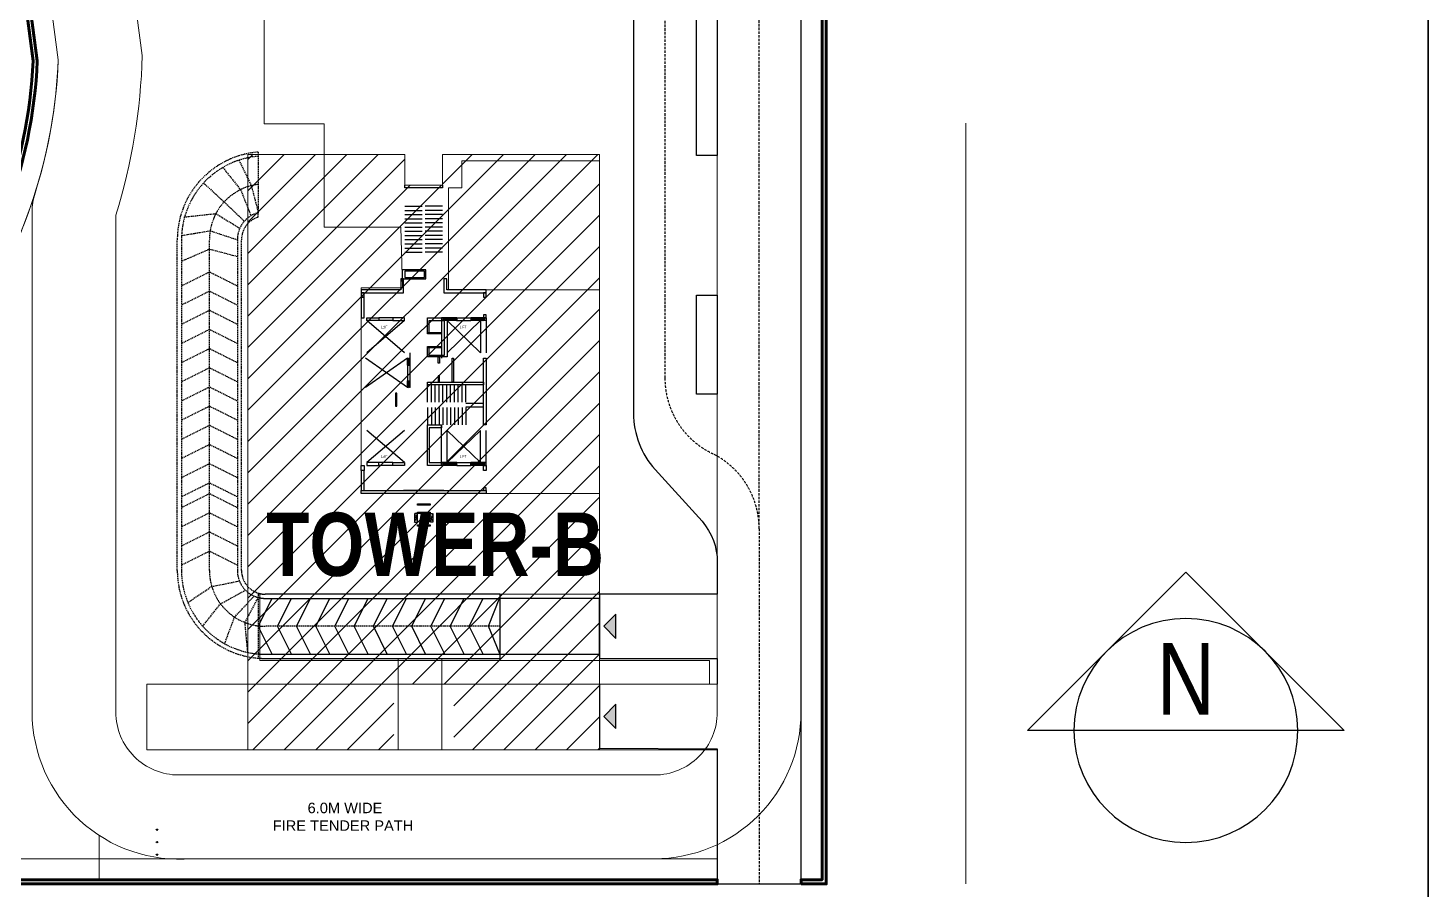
# Model space of a CAD drawing. Header units: millimetres. Extents: x 2061841 to 105821645, y -77612 to 48520811.
# Drawn here: x 2826937 to 2832622, y 34782 to 38278 of the extents above; entities that cross this region are included whole.
import ezdxf
from ezdxf.enums import TextEntityAlignment as Align

# ---------------------------------------------------------------- set-up
doc = ezdxf.new("R2010")
doc.units = ezdxf.units.MM
doc.header["$LTSCALE"] = 10
doc.header["$MEASUREMENT"] = 0
doc.linetypes.add('DASHED', pattern=[0.75, 0.5, -0.25])
doc.linetypes.add('HIDDEN', pattern=[0.375, 0.25, -0.125])
for name, color, linetype in [('A-Parking Bays', 253, 'Continuous'), ('BORDER', 5, 'Continuous'), ('SANCTION-A1 594X841$0$A1_Title Block_A-TITLE', 3, 'Continuous')]:
    doc.layers.add(name, color=color, linetype=linetype)
doc.layers.add('A-Site', color=253, linetype='Continuous', lineweight=9)
doc.layers.add('Layer1', color=253, linetype='Continuous', lineweight=5)
doc.styles.add('1035_Tower Layout$0$WD-50', font='ARIALN.TTF', dxfattribs={"height": 150})
doc.styles.add('SANCTION-A1 594X841$0$A1_Title Block$0$A1_Title Block$0$MAS-TXTL', font='arialbd.ttf')
doc.styles.add('SANCTION-A1 594X841$0$Arial', font='arial.ttf')
doc.styles.add('SANCTION-A1 594X841$0$Standard', font='arial.ttf')
doc.styles.add('WD-500', font='arial.ttf', dxfattribs={"height": 750})

# ---------------------------------------------------------------- blocks, each defined once
blk = doc.blocks.new('SANCTION-A1 594X841$0$dtl-id-e')
at = {"color": 4, "linetype": 'Continuous'}
blk.add_lwpolyline([(0, 6.5), (0, 9.192), (9.192, 0), (0, -9.192), (0, -6.5)], dxfattribs=at)
blk = doc.blocks.new('SANCTION-A1 594X841$0$dtl-id')
at = {"color": 4, "linetype": 'Continuous'}
blk.add_line((-6.5, 0), (6.5, 0), dxfattribs=at)
blk.add_circle((0, 0), 6.5, dxfattribs=at)
at = {"color": 2, "style": 'SANCTION-A1 594X841$0$Standard', "width": 0.8}
blk.add_attdef('99', text='', height=3, dxfattribs=at).set_placement((0, 3.043), align=Align.MIDDLE_CENTER)
at = {"color": 3, "style": 'SANCTION-A1 594X841$0$Standard', "width": 0.8}
blk.add_attdef('A-100', text='', height=2, dxfattribs=at).set_placement((0, -2.483), align=Align.MIDDLE_CENTER)
blk = doc.blocks.new('A$C8e09e99a')
at = {"layer": 'A-Parking Bays', "ltscale": 125, "transparency": 33554483}
h = blk.add_hatch(color=256, dxfattribs=at)
h.dxf.hatch_style = 1
h.paths.add_polyline_path([(-1726, 1733), (1726, 1733), (0, 0)])
at = {"layer": 'A-Parking Bays', "ltscale": 125, "transparency": 33554534}
blk.add_lwpolyline([(-1726, 1733), (1726, 1733), (0, 0), (-1726, 1733)], dxfattribs=at)

msp = doc.modelspace()

# ---------------------------------------------------------------- hatches: boundary and pattern name
h = msp.add_hatch()
h.set_pattern_fill('ANSI37', color=253, scale=0.8505, angle=270)
h.set_pattern_definition([(315, (2812186.72, 58141.1766), (1.90942696, 1.90942696), []), (45, (2812186.72, 58141.1766), (-1.90942696, 1.90942696), [])])
h.paths.add_polyline_path([(2828791.9, 37101.2), (2828791.9, 37089.9), (2828735.2, 37089.9), (2828735.2, 37101.2), (2828791.9, 37101.2)])
h.paths.add_polyline_path([(2828678.5, 37101.2), (2828678.5, 37089.9), (2828621.8, 37089.9), (2828621.8, 37101.2), (2828678.5, 37101.2)])
h = msp.add_hatch()
h.set_pattern_fill('ANSI37', color=253, scale=0.8505)
h.set_pattern_definition([(45, (2594824.7612, 76661.5887), (-1.909426958, 1.909426958), []), (135, (2594824.7612, 76661.5887), (-1.909426958, -1.909426958), [])])
h.paths.add_polyline_path([(2828488.8, 36908.4), (2828477.5, 36908.4), (2828477.5, 36936.8), (2828488.8, 36936.8)])
h.paths.add_polyline_path([(2828488.8, 36817.7), (2828477.5, 36817.7), (2828477.5, 36846), (2828488.8, 36846)])
h = msp.add_hatch()
h.set_pattern_fill('ANSI37', color=253, scale=0.8505)
h.set_pattern_definition([(45, (2854164.1402, 41918.2868), (-1.90942696, 1.90942696), []), (135, (2854164.1402, 41918.2868), (-1.90942696, -1.90942696), [])])
h.paths.add_polyline_path([(2828791.9, 36501.7), (2828791.9, 36513.1), (2828735.2, 36513.1), (2828735.2, 36501.7), (2828791.9, 36501.7)])
h.paths.add_polyline_path([(2828678.5, 36501.7), (2828678.5, 36513.1), (2828621.8, 36513.1), (2828621.8, 36501.7), (2828678.5, 36501.7)])
at = {"layer": 'Layer1'}
h = msp.add_hatch(dxfattribs=at)
h.set_pattern_fill('ANSI31', color=6, scale=28.35)
h.set_pattern_definition([(45, (2622847.32, 77677.71), (-63.647565, 63.647565), [])])
h.paths.add_polyline_path([(2828467.4, 37639.9), (2828467.4, 37764.7), (2827829.9, 37764.7), (2827829.9, 35346.6), (2828422.4, 35346.6), (2828422.4, 35613.1), (2828665.9, 35613.1), (2828665.9, 35346.6), (2829258.2, 35346.6), (2829258.2, 37764.7), (2828620.5, 37764.7), (2828620.5, 37639.9)])

# ---------------------------------------------------------------- linework, layer by layer
at = {"color": 253, "linetype": 'DASHED', "ltscale": 2}
for p, q in [((2829906, 36244.8, 0), (2829906, 40164.1, 0)), ((2829523.3, 39552.2, 0), (2829523.3, 36856.7, 0)), ((2829906, 36244.8, 0), (2829906, 34802.3))]:
    msp.add_line(p, q, dxfattribs=at)
at = {"color": 253, "lineweight": 20}
msp.add_line((2830745.2, 34802.3), (2830745.2, 37892.5), dxfattribs=at)
at = {"color": 253, "linetype": 'DASHED'}
for p, q in [((2827872.2, 37757.5), (2827872.2, 37528.3)), ((2827872.2, 35983.1, 0), (2827872.2, 35720.8))]:
    msp.add_line(p, q, dxfattribs=at)
at = {"color": 253}
for p, q in [((2828467.4, 37628.6), (2828467.4, 37639.9)), ((2828620.5, 37639.9), (2828620.5, 37628.6)), ((2828620.5, 37628.6), (2828467.4, 37628.6)), ((2828467.4, 37554.8, 0), (2828538.3, 37554.8, 0)), ((2828467.4, 37537.8, 0), (2828538.3, 37537.8, 0)), ((2828467.4, 37520.8, 0), (2828538.3, 37520.8, 0)), ((2828620.5, 37554.8, 0), (2828549.6, 37554.8, 0)), ((2828620.5, 37537.8, 0), (2828549.6, 37537.8, 0)), ((2828620.5, 37520.8, 0), (2828549.6, 37520.8, 0)), ((2828467.4, 37503.8, 0), (2828538.3, 37503.8, 0)), ((2828467.4, 37486.8, 0), (2828538.3, 37486.8, 0)), ((2828467.4, 37469.7, 0), (2828538.3, 37469.7, 0)), ((2828620.5, 37503.8, 0), (2828549.6, 37503.8, 0)), ((2828620.5, 37486.8, 0), (2828549.6, 37486.8, 0)), ((2828620.5, 37469.7, 0), (2828549.6, 37469.7, 0)), ((2828467.4, 37452.7, 0), (2828538.3, 37452.7, 0)), ((2828467.4, 37435.7, 0), (2828538.3, 37435.7, 0)), ((2828467.4, 37418.7, 0), (2828538.3, 37418.7, 0)), ((2828620.5, 37452.7, 0), (2828549.6, 37452.7, 0)), ((2828620.5, 37435.7, 0), (2828549.6, 37435.7, 0)), ((2828620.5, 37418.7, 0), (2828549.6, 37418.7, 0)), ((2828467.4, 37401.7, 0), (2828538.3, 37401.7, 0)), ((2828467.4, 37384.7, 0), (2828538.3, 37384.7, 0)), ((2828467.4, 37367.7, 0), (2828538.3, 37367.7, 0)), ((2828620.5, 37401.7, 0), (2828549.6, 37401.7, 0)), ((2828620.5, 37384.7, 0), (2828549.6, 37384.7, 0)), ((2828620.5, 37367.7, 0), (2828549.6, 37367.7, 0)), ((2828466.1, 37089.9, 0), (2828313, 36959.4, 0)), ((2828466.1, 36959.4, 0), (2828313, 37089.9, 0)), ((2828417.9, 37101.2, 0), (2828361.2, 37101.2, 0)), ((2828417.9, 37089.9, 0), (2828361.2, 37089.9, 0)), ((2828616.1, 37101.2, 0), (2828616.1, 36936.8, 0)), ((2828678.5, 37101.2, 0), (2828616.1, 37101.2, 0)), ((2828678.5, 37089.9, 0), (2828616.1, 37089.9, 0)), ((2828638.8, 37089.9, 0), (2828638.8, 36959.4, 0)), ((2828638.8, 37089.9, 0), (2828774.9, 36959.4, 0)), ((2828638.8, 36959.4, 0), (2828774.9, 37089.9, 0)), ((2828678.5, 37101.2, 0), (2828678.5, 37089.9, 0)), ((2828678.5, 37101.2, 0), (2828735.2, 37101.2, 0)), ((2828678.5, 37089.9, 0), (2828735.2, 37089.9, 0)), ((2828797.5, 37101.2, 0), (2828735.2, 37101.2, 0)), ((2828735.2, 37101.2, 0), (2828735.2, 37089.9, 0)), ((2828797.5, 37089.9, 0), (2828735.2, 37089.9, 0)), ((2828774.9, 37089.9, 0), (2828774.9, 36959.4, 0)), ((2828797.5, 37101.2, 0), (2828797.5, 37089.9, 0)), ((2828797.5, 37089.9, 0), (2828797.5, 36959.4, 0)), ((2828488.8, 36908.4, 0), (2828488.8, 36959.4, 0)), ((2828477.5, 36936.8), (2828307.4, 36817.7, 0)), ((2828477.5, 36817.7), (2828307.4, 36936.8, 0)), ((2828477.5, 36908.4, 0), (2828477.5, 36936.8)), ((2828477.5, 36908.4, 0), (2828477.5, 36846, 0)), ((2828477.5, 36908.4, 0), (2828488.8, 36908.4, 0)), ((2828488.8, 36846, 0), (2828488.8, 36908.4, 0)), ((2828477.5, 36817.7), (2828477.5, 36846, 0)), ((2828477.5, 36846, 0), (2828488.8, 36846, 0)), ((2828488.8, 36817.7), (2828488.8, 36846, 0)), ((2828559.7, 36758.2), (2828559.7, 36829)), ((2828575.3, 36758.2), (2828575.3, 36829)), ((2828590.9, 36758.2), (2828590.9, 36829)), ((2828606.5, 36758.2), (2828606.5, 36829)), ((2828622.1, 36758.2), (2828622.1, 36829)), ((2828637.6, 36758.2), (2828637.6, 36829)), ((2828653.2, 36758.2), (2828653.2, 36829)), ((2828668.8, 36758.2), (2828668.8, 36829)), ((2828684.4, 36758.2), (2828684.4, 36829)), ((2828700, 36758.2), (2828700, 36829)), ((2828715.6, 36758.2), (2828715.6, 36829)), ((2828559.7, 36737), (2828559.7, 36666.2)), ((2828575.3, 36737), (2828575.3, 36666.2)), ((2828590.9, 36737), (2828590.9, 36666.2)), ((2828606.5, 36737), (2828606.5, 36666.2)), ((2828622.1, 36737), (2828622.1, 36666.2)), ((2828637.6, 36737), (2828637.6, 36666.2)), ((2828653.2, 36737), (2828653.2, 36666.2)), ((2828668.8, 36737), (2828668.8, 36666.2)), ((2828684.4, 36737), (2828684.4, 36666.2)), ((2828700, 36737), (2828700, 36666.2)), ((2828715.6, 36755.3), (2828786.2, 36755.3)), ((2828715.6, 36739.7), (2828786.2, 36739.7)), ((2828715.6, 36737), (2828715.6, 36666.2)), ((2828466.1, 36513.1, 0), (2828313, 36643.5, 0)), ((2828466.1, 36643.5, 0), (2828313, 36513.1, 0)), ((2828616.1, 36501.7), (2828616.1, 36666.2)), ((2828638.8, 36513.1), (2828638.8, 36643.5)), ((2828638.8, 36513.1), (2828774.9, 36643.5)), ((2828638.8, 36643.5), (2828774.9, 36513.1)), ((2828774.9, 36513.1), (2828774.9, 36643.5)), ((2828797.5, 36513.1), (2828797.5, 36643.5)), ((2828417.9, 36513.1, 0), (2828361.2, 36513.1, 0)), ((2828417.9, 36501.7, 0), (2828361.2, 36501.7, 0)), ((2828678.5, 36513.1), (2828616.1, 36513.1)), ((2828678.5, 36501.7), (2828616.1, 36501.7)), ((2828678.5, 36501.7), (2828678.5, 36513.1)), ((2828678.5, 36513.1), (2828735.2, 36513.1)), ((2828678.5, 36501.7), (2828735.2, 36501.7)), ((2828797.5, 36513.1), (2828735.2, 36513.1)), ((2828735.2, 36501.7), (2828735.2, 36513.1)), ((2828797.5, 36501.7), (2828735.2, 36501.7)), ((2828797.5, 36501.7), (2828797.5, 36513.1)), ((2828626.2, 36399.6), (2828461.7, 36399.6))]:
    msp.add_line(p, q, dxfattribs=at)
at = {"color": 253, "linetype": 'HIDDEN'}
for p, q in [((2828507.1, 36306), (2828518.4, 36272.1)), ((2828507.1, 36272), (2828518.4, 36306)), ((2828580.8, 36306), (2828569.5, 36272.1)), ((2828580.8, 36272), (2828569.5, 36306))]:
    msp.add_line(p, q, dxfattribs=at)
at = {"color": 253, "linetype": 'DASHED', "ltscale": 500}
msp.add_line((2828852.8, 35978.8, 0), (2828852.8, 35718, 0), dxfattribs=at)
at = {"color": 253, "lineweight": 9, "transparency": 33554483}
for p, q in [((2827461.5, 35019.7), (2827456.7, 35024.4)), ((2827461.5, 35019.7), (2827461.5, 35026.4)), ((2827461.5, 35019.7), (2827466.3, 35024.4)), ((2827461.5, 34968.7), (2827456.7, 34973.5)), ((2827461.5, 34968.7), (2827461.5, 34975.5)), ((2827461.5, 34968.7), (2827466.3, 34973.5)), ((2827461.5, 34917.8), (2827456.7, 34922.6)), ((2827461.5, 34917.8), (2827461.5, 34924.6)), ((2827461.5, 34917.8), (2827466.3, 34922.6))]:
    msp.add_line(p, q, dxfattribs=at)
at = {"color": 253, "lineweight": 9}
msp.add_lwpolyline([(2826597.9, 41646), (2827060, 38149.5, -0.167265), (2826576.1, 36902.1), (2824268.8, 34904.4), (2829735.9, 34904.4), (2829735.9, 34819.3), (2824040.7, 34819.3), (2826515.3, 36962, 0.165474), (2826974.7, 38145.6), (2826512.1, 41646)], format="xyb", close=True, dxfattribs=at)
at = {"color": 253, "lineweight": 9, "transparency": 33554483}
msp.add_lwpolyline([(2826597.9, 41646), (2827060, 38149.5, -0.166689), (2826579, 36905.6)], format="xyb", dxfattribs=at)
at = {"lineweight": 15, "ltscale": 10, "transparency": 33554687}
for points in [[(2830076.1, 41663.4), (2830076.1, 35499.7, -0.414214), (2829480.8, 34904.4), (2827602.2, 34904.4, -0.437863), (2826953.7, 35499.7), (2826953.7, 37531, -0.076844), (2826965.6, 37608.1, 0.067138), (2827060, 38149.5), (2826595.7, 41663), (2826938.8, 41663), (2826951.9, 41560.7), (2829735.9, 41561), (2829735.9, 41663.4)], [(2827400.9, 38166.4, -0.068902), (2827293.9, 37518), (2827293.9, 35499.7, 0.414214), (2827549, 35244.6), (2829480.8, 35244.6, 0.414214), (2829735.9, 35499.7), (2829735.9, 40965.6, 0.414214), (2829480.8, 41220.8), (2827288.4, 41220.8, 0.453245), (2827035.4, 40932.2)]]:
    msp.add_lwpolyline(points, format="xyb", close=True, dxfattribs=at)
at = {"color": 253}
msp.add_lwpolyline([(2829395.7, 39665.1), (2829395.7, 36713.7, 0.186161), (2829483.8, 36485.3), (2829674.4, 36275, -0.179281), (2829735.9, 36108.8), (2829735.9, 35978.8), (2829258.2, 35978.8), (2829258.2, 35718), (2829735.9, 35718), (2829735.9, 35613.1), (2829258.2, 35612.4), (2829258.2, 35353), (2829735.9, 35350.9), (2829735.9, 34802.3), (2830076.1, 34802.3), (2830076.1, 41663)], format="xyb", dxfattribs=at)
at = {"color": 253, "lineweight": 9}
msp.add_lwpolyline([(2830076.1, 34819.3), (2830161.2, 34819.3), (2830161.2, 41646), (2830076.1, 41646)], close=True, dxfattribs=at)
at = {"lineweight": 15, "ltscale": 10, "transparency": 33554559}
msp.add_lwpolyline([(2827400.9, 38166.4, -0.068902), (2827293.9, 37518), (2827293.9, 35499.7, 0.414214), (2827549, 35244.6), (2829480.8, 35244.6, 0.414214), (2829735.9, 35499.7), (2829735.9, 40965.6, 0.414214), (2829480.8, 41220.8), (2827288.4, 41220.8, 0.453245), (2827035.4, 40932.2)], format="xyb", close=True, dxfattribs=at)
at = {"color": 253, "lineweight": 9, "transparency": 33554483}
for points in [[(2824268.8, 34904.4), (2829735.9, 34904.4), (2829735.9, 35346.6), (2827420, 35346.6), (2827420, 35613.1), (2827877.9, 35613.1), (2829704.7, 35613.1), (2829704.7, 35709.5), (2827877.9, 35709.5), (2827877.9, 35978.8), (2829258.2, 35978.8), (2829258.2, 36388.2), (2828290.4, 36388.2), (2828290.4, 37223.5), (2828457.5, 37223.5), (2828450.4, 37469.8), (2828140.1, 37469.8), (2828140.1, 37889.4), (2827896.3, 37889.4), (2827896.3, 38825.4)], [(2827225.8, 34999.4), (2827225.8, 34999.4), (2827225.8, 34819.3), (2824801.1, 34819.3), (2824801.1, 35072), (2824517.6, 35072), (2824517.6, 34983.8)]]:
    msp.add_lwpolyline(points, dxfattribs=at)
at = {"color": 253, "elevation": 0}
for points in [[(2829650.9, 38705.1), (2829735.9, 38705.1), (2829735.9, 37760.2), (2829650.9, 37760.2)], [(2828456.1, 37260), (2828552.5, 37260), (2828552.5, 37296.8), (2828456.1, 37296.8)], [(2828467.5, 37265.6), (2828546.8, 37265.6), (2828546.8, 37291.1), (2828467.5, 37291.1)], [(2828361.2, 37089.9), (2828313, 37089.9), (2828313, 37101.2), (2828361.2, 37101.2)], [(2828417.9, 37089.9), (2828466.1, 37089.9), (2828466.1, 37101.2), (2828417.9, 37101.2)], [(2828361.2, 36513.1), (2828313, 36513.1), (2828313, 36501.7), (2828361.2, 36501.7)], [(2828417.9, 36513.1), (2828466.1, 36513.1), (2828466.1, 36501.7), (2828417.9, 36501.7)]]:
    msp.add_lwpolyline(points, close=True, dxfattribs=at)
at = {"color": 253, "linetype": 'DASHED', "elevation": 0}
for points in [[(2827872.2, 35719.1, -0.391135), (2827543.3, 36075.2), (2827543.3, 37418.4, -0.39117), (2827872.2, 37774.5), (2827872.2, 37757.5, 0.390024), (2827560.3, 37418.4), (2827560.3, 36075.2, 0.389989), (2827872.2, 35736.2)], [(2827872.2, 35850.2, -0.377976), (2827673.7, 36075.2), (2827673.7, 37418.4, -0.378022), (2827872.2, 37643.5)], [(2827872.2, 35983.1, -0.329283), (2827804.1, 36075.2), (2827804.1, 37418.4, -0.329371), (2827872.2, 37510.6), (2827872.2, 37528.3, 0.342107), (2827787.1, 37418.4), (2827787.1, 36075.2, 0.34203), (2827872.2, 35965.4, 0.34203)], [(2828852.8, 35848.4), (2827900.5, 35848.4, -0.031325), (2827872.2, 35850.2)]]:
    msp.add_lwpolyline(points, format="xyb", dxfattribs=at)
at = {"color": 253, "linetype": 'DASHED'}
for points in [[(2827728.3, 37711.8), (2827800.1, 37621.8), (2827842.4, 37515.8)], [(2827793.4, 37741.4), (2827843.9, 37638.1), (2827872.2, 37528.3)], [(2827570, 37510.7), (2827700.1, 37524.6), (2827797.1, 37464.9)], [(2827563.2, 37436), (2827676.7, 37455), (2827787.1, 37418.4)], [(2827563.2, 37332.6), (2827673.7, 37380.7), (2827787.1, 37350.7)]]:
    msp.add_lwpolyline(points, dxfattribs=at)
at = {"color": 253, "lineweight": 9, "transparency": 33554483}
msp.add_lwpolyline([(2829258.2, 37739.1), (2828698.6, 37739.1), (2828698.6, 37628.6), (2828644.6, 37628.6), (2828644.6, 37214.9), (2829258.2, 37214.9)], close=True, dxfattribs=at)
at = {"color": 253, "linetype": 'DASHED', "elevation": 0}
for points in [[(2827650.1, 37648.8), (2827733.6, 37572), (2827815.5, 37493.5)], [(2827787.1, 37230.3), (2827673.7, 37286.9), (2827560.3, 37230.2)], [(2827787.1, 37152.4), (2827673.7, 37209.1), (2827560.3, 37152.4)], [(2827787.1, 37074.5), (2827673.7, 37131.2), (2827560.3, 37074.5)], [(2827787.1, 36996.7), (2827673.7, 37053.4), (2827560.3, 36996.7)], [(2827787.1, 36918.8), (2827673.7, 36975.5), (2827560.3, 36918.8)], [(2827787.1, 36841), (2827673.7, 36897.7), (2827560.3, 36840.9)], [(2827787.1, 36763.1), (2827673.7, 36819.8), (2827560.3, 36763.1)], [(2827787.1, 36685.2), (2827673.7, 36741.9), (2827560.3, 36685.2)], [(2827787.1, 36607.4), (2827673.7, 36664.1), (2827560.3, 36607.4)], [(2827787.1, 36529.5), (2827673.7, 36586.2), (2827560.3, 36529.5)], [(2827787.1, 36451.7), (2827673.7, 36508.4), (2827560.3, 36451.7)], [(2827787.1, 36373.8), (2827673.7, 36430.5), (2827560.3, 36373.8)], [(2827787.1, 36330), (2827673.7, 36386.7), (2827560.3, 36330)], [(2827787.1, 36252.1), (2827673.7, 36308.8), (2827560.3, 36252.1)], [(2827787.1, 36174.3), (2827673.7, 36231), (2827560.3, 36174.2)], [(2827787.1, 36096.4), (2827673.7, 36153.1), (2827560.3, 36096.4)], [(2827586.1, 35945.3), (2827681.4, 36009.6), (2827795.4, 36032.7)], [(2827646.2, 35849.2), (2827718.7, 35939.6), (2827820.1, 35995.2)], [(2827735.7, 35777.6), (2827775.8, 35885.8), (2827855.4, 35971.2)], [(2827829.7, 35742.5), (2827818.2, 35863.9), (2827872.2, 35965.4)]]:
    msp.add_lwpolyline(points, dxfattribs=at)
at = {"color": 253}
for points in [[(2828290.4, 37203.3), (2828461.7, 37203.3), (2828461.7, 37260), (2828450.4, 37260), (2828450.4, 37214.6), (2828290.4, 37214.6), (2828290.4, 37203.3)], [(2828559.7, 37041.7), (2828559.7, 37101.2), (2828638.8, 37101.2), (2828638.8, 36942.4), (2828559.7, 36942.4), (2828559.7, 36979.3)], [(2828565.4, 37041.7), (2828565.4, 37089.9), (2828627.4, 37089.9), (2828627.4, 36948.1), (2828565.4, 36948.1), (2828565.4, 36979.3)]]:
    msp.add_lwpolyline(points, dxfattribs=at)
for points in [[(2828797.5, 37203.3), (2828797.5, 37214.6), (2828637.5, 37214.6), (2828637.5, 37260), (2828626.2, 37260), (2828626.2, 37203.3)], [(2828301.7, 37203.3), (2828290.4, 37203.3), (2828290.4, 37184.9), (2828301.7, 37184.9)], [(2828290.4, 37184.9), (2828290.4, 37101.2), (2828301.7, 37101.2), (2828301.7, 37184.9)], [(2828797.5, 37203.3), (2828786.2, 37203.3), (2828786.2, 37184.9), (2828797.5, 37184.9)], [(2829650.9, 37193.2), (2829735.9, 37193.2), (2829735.9, 36791), (2829650.9, 36791)], [(2828786.2, 37113.9), (2828786.2, 37101.2), (2828797.5, 37101.2), (2828797.5, 37113.9)], [(2828559.7, 37041.7), (2828616.1, 37041.7), (2828616.1, 37036), (2828559.7, 37036)], [(2828559.7, 36985), (2828616.1, 36985), (2828616.1, 36979.3), (2828559.7, 36979.3)], [(2828607.9, 36916.9), (2828602.2, 36916.9), (2828602.2, 36942.4), (2828607.9, 36942.4)], [(2828664.6, 36840.4), (2828658.9, 36840.4), (2828658.9, 36936.8), (2828664.6, 36936.8)], [(2828786.2, 36936.8), (2828797.5, 36936.8), (2828797.5, 36666.2), (2828786.2, 36666.2)], [(2828786.2, 36829), (2828559.7, 36829), (2828559.7, 36840.4), (2828786.2, 36840.4)], [(2828607.9, 36865.9), (2828602.2, 36865.9), (2828602.2, 36840.4), (2828607.9, 36840.4)], [(2828429.3, 36742.7), (2828434.9, 36742.7), (2828434.9, 36795), (2828429.3, 36795)], [(2828616.1, 36501.7), (2828559.7, 36501.7), (2828559.7, 36666.2), (2828616.1, 36666.2), (2828616.1, 36654.8), (2828565.4, 36654.8), (2828565.4, 36513.1), (2828616.1, 36513.1)], [(2828290.4, 36481.8), (2828290.4, 36501.6), (2828301.7, 36501.6), (2828301.7, 36481.8)], [(2828786.2, 36481.8), (2828786.2, 36501.6), (2828797.5, 36501.6), (2828797.5, 36481.8)], [(2828301.7, 36481.8), (2828290.4, 36481.8), (2828290.4, 36399.6), (2828301.7, 36399.6)], [(2828797.5, 36388.2), (2828290.4, 36388.2), (2828290.4, 36399.6), (2828797.5, 36399.6)], [(2828797.5, 36410.9), (2828786.2, 36410.9), (2828786.2, 36399.6), (2828797.5, 36399.6)], [(2828569.5, 36340), (2828518.4, 36340), (2828518.4, 36345.7), (2828569.5, 36345.7)], [(2828569.5, 36306), (2828518.4, 36306), (2828518.4, 36311.7), (2828569.5, 36311.7)], [(2828569.5, 36255), (2828518.4, 36255), (2828518.4, 36260.6), (2828569.5, 36260.6)]]:
    msp.add_lwpolyline(points, close=True, dxfattribs=at)
at = {"color": 253, "linetype": 'HIDDEN'}
for points in [[(2828518.4, 36306), (2828507.1, 36306), (2828507.1, 36272), (2828518.4, 36272)], [(2828569.5, 36306), (2828580.8, 36306), (2828580.8, 36272), (2828569.5, 36272)]]:
    msp.add_lwpolyline(points, close=True, dxfattribs=at)
at = {"color": 253, "linetype": 'DASHED', "ltscale": 500, "elevation": 0}
for points in [[(2828852.8, 35978.8), (2827900.5, 35978.8, -0.074731), (2827872.2, 35983.1)], [(2827872.2, 35965.4, 0.06322), (2827900.5, 35961.8), (2828852.8, 35961.8)], [(2827870.8, 35719.2, 0.020849), (2827900.5, 35718), (2828852.8, 35718)], [(2827872.2, 35736.2, 0.020849), (2827900.5, 35735), (2828852.8, 35735)]]:
    msp.add_lwpolyline(points, format="xyb", dxfattribs=at)
for points in [[(2827928.9, 35735), (2827872.2, 35848.4), (2827928.9, 35961.8)], [(2828006.8, 35735), (2827950.1, 35848.4), (2828006.8, 35961.8)], [(2828084.6, 35735), (2828027.9, 35848.4), (2828084.6, 35961.8)], [(2828162.5, 35735), (2828105.8, 35848.4), (2828162.5, 35961.8)], [(2828240.3, 35735), (2828183.6, 35848.4), (2828240.3, 35961.8)], [(2828318.2, 35735), (2828261.5, 35848.4), (2828318.2, 35961.8)], [(2828396, 35735), (2828339.4, 35848.4), (2828396.1, 35961.8)], [(2828473.9, 35735), (2828417.2, 35848.4), (2828473.9, 35961.8)], [(2828551.8, 35735), (2828495.1, 35848.4), (2828551.8, 35961.8)], [(2828629.6, 35735), (2828572.9, 35848.4), (2828629.6, 35961.8)], [(2828707.5, 35735), (2828650.8, 35848.4), (2828707.5, 35961.8)], [(2828785.3, 35735), (2828728.6, 35848.4), (2828785.4, 35961.8)], [(2828852.8, 35736.2), (2828806.5, 35848.4), (2828852.8, 35965.4)]]:
    msp.add_lwpolyline(points, dxfattribs=at)
msp.add_lwpolyline([(2828852.8, 35735), (2829258.2, 35735), (2829258.2, 35961.8), (2828852.8, 35961.8)], close=True, dxfattribs=at)
at = {"color": 253, "linetype": 'DASHED', "ltscale": 2}
for centre, start, end in [((2829863.5, 36856.7, 0), 180, 244.056), ((2829565.8, 36244.8, 0), 0, 64.056)]:
    msp.add_arc(centre, 340.2, start, end, dxfattribs=at)
at = {"layer": 'A-Site', "color": 6, "lineweight": 60}
msp.add_lwpolyline([(2826598.6, 41646), (2826596.5, 41663), (2826492.7, 41663), (2826957.7, 38144.8, -0.165102), (2826503.2, 36974), (2823995.1, 34802.3), (2829735.9, 34802.3), (2829735.9, 34819.3), (2824040.7, 34819.3), (2826515.3, 36962, 0.165474), (2826974.7, 38145.6), (2826512.1, 41646)], format="xyb", close=True, dxfattribs=at)
msp.add_lwpolyline([(2830076.1, 34802.3), (2830178.2, 34802.3), (2830178.2, 41663), (2830076.1, 41663), (2830076.1, 41646), (2830161.2, 41646), (2830161.2, 34819.3), (2830076.1, 34819.3)], close=True, dxfattribs=at)
at = {"layer": 'BORDER'}
for points in [[(2742621.9, -702.5), (2832621.9, -702.5), (2832621.9, 59297.5), (2742621.9, 59297.5)], [(2832621.9, 41748.4), (2832621.9, 34462.2), (2821121.9, 34462.2), (2821121.9, 41748.4)]]:
    msp.add_lwpolyline(points, close=True, dxfattribs=at)
at = {"layer": 'Layer1', "color": 1}
msp.add_lwpolyline([(2828467.4, 37639.9), (2828467.4, 37764.7), (2827829.9, 37764.7), (2827829.9, 35346.6), (2828439.6, 35346.6), (2828439.6, 35718), (2828617.1, 35718), (2828617.1, 35346.6), (2829258.2, 35346.6), (2829258.2, 37764.7), (2828620.5, 37764.7), (2828620.5, 37639.9), (2828467.4, 37639.9)], dxfattribs=at)

# ---------------------------------------------------------------- block references
at = {"xscale": 69.95053123922347, "yscale": 69.95053123922347, "zscale": 69.95053123922347, "rotation": 90}
msp.add_blockref('SANCTION-A1 594X841$0$dtl-id-e', (2831638.7, 35425.4), dxfattribs=at)
at = {"color": 253, "ltscale": 125, "xscale": -0.02834999999999968, "yscale": 0.02834999999999968, "zscale": 0.02834999999999968, "rotation": 270}
for p in [(2829275.1, 35848.4, 0), (2829275.1, 35482.7)]:
    msp.add_blockref('A$C8e09e99a', p, dxfattribs=at)
ref = msp.add_blockref('SANCTION-A1 594X841$0$dtl-id', (2831638.7, 35425.4), dxfattribs=dict(xscale=-69.95053123922342, yscale=69.95053123922342, zscale=69.95053123922342))
ref.add_attrib('99', 'N', dxfattribs={"color": 2, "height": 291.5, "style": 'SANCTION-A1 594X841$0$Arial', "width": 0.8}).set_placement((2831638.7, 35635.5), align=Align.MIDDLE_CENTER)

# ---------------------------------------------------------------- texts
at = {"style": 'WD-500'}
for s, height, p in [('6.0M WIDE', 42.52, (2828072.4, 35089.5, 26.1)), ('FIRE TENDER PATH', 42.525, (2827930.8, 35017.8, 26.1))]:
    msp.add_text(s, height=height, dxfattribs=at).set_placement(p)
at = {"color": 253, "char_height": 9.92, "width": 31.851, "rotation": 180, "style": '1035_Tower Layout$0$WD-50'}
for insert, attachment_point in [((2828370, 37059.2, 0), 3), ((2828370, 36543.7, 0), 9)]:
    msp.add_mtext('LIFT', dxfattribs=dict(at, insert=insert, attachment_point=attachment_point))
at = {"color": 253, "char_height": 9.92, "width": 31.851, "style": '1035_Tower Layout$0$WD-50'}
for insert, attachment_point in [((2828717.9, 37059.2), 9), ((2828717.9, 36543.7, 0), 3)]:
    msp.add_mtext('LIFT', dxfattribs=dict(at, insert=insert, attachment_point=attachment_point))
at = {"layer": 'SANCTION-A1 594X841$0$A1_Title Block_A-TITLE', "linetype": 'ByBlock', "style": 'SANCTION-A1 594X841$0$A1_Title Block$0$A1_Title Block$0$MAS-TXTL', "width": 0.8}
msp.add_text('TOWER-B', height=257.02, dxfattribs=at).set_placement((2827904.3, 36053))

doc.saveas('drawing.dxf')
